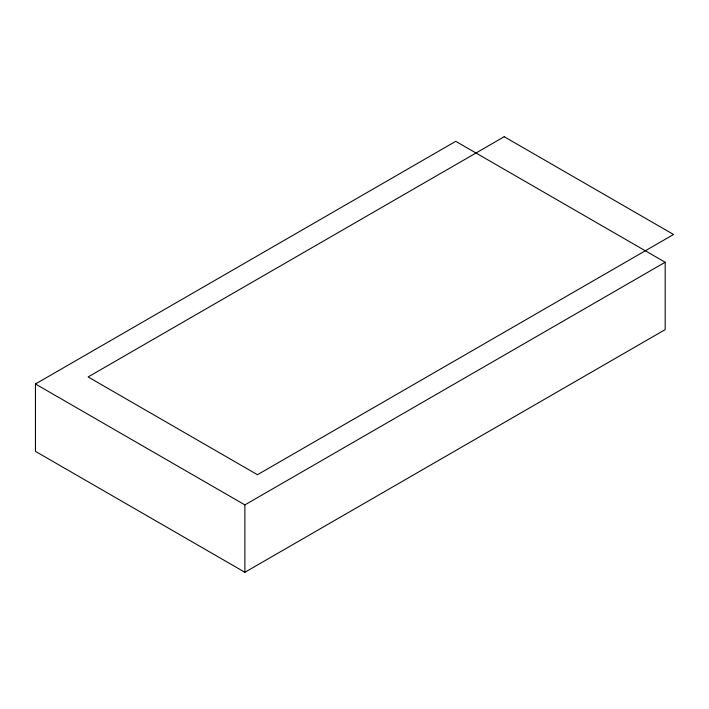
<?xml version="1.0" encoding="UTF-8"?>
<svg xmlns="http://www.w3.org/2000/svg" width="709" height="709" viewBox="0 0 709 709"><rect width="100%" height="100%" fill="white"/><g stroke="black" fill="none" stroke-linecap="round" stroke-linejoin="round"><path stroke-width="1.06" d="M35.45 383.986L455.745 141.33L665.184 262.25L665.184 329.623L244.889 572.278L35.45 451.367L35.45 383.986L244.889 504.905L665.184 262.25M244.889 504.905L244.889 572.278M504.214 136.722L88.12 376.949L257.456 474.72L673.55 234.484L504.214 136.722"/></g></svg>
